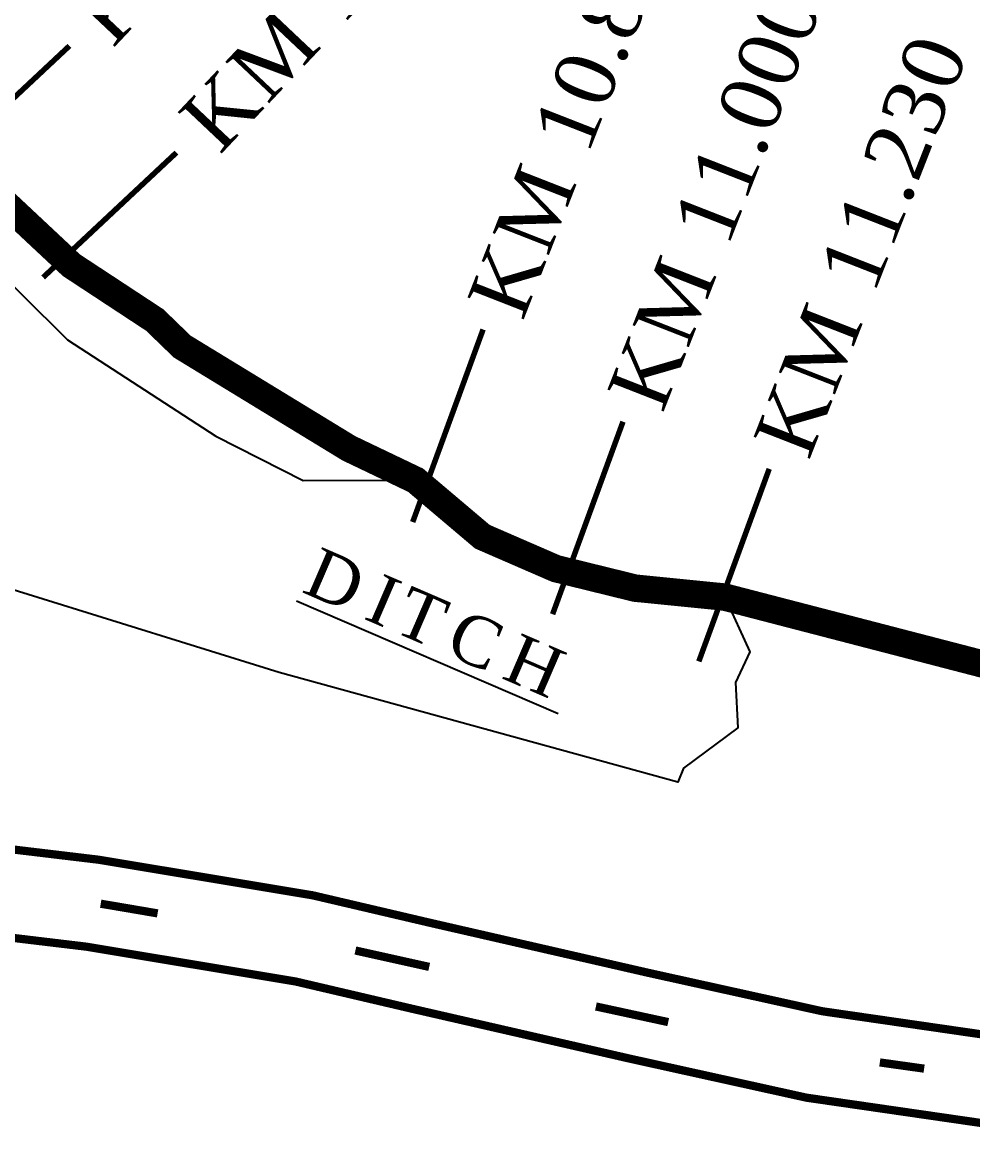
# Model space of a CAD drawing. Header units: inches. Extents: x -885 to 26362, y -28010 to 990.
# Drawn here: x 4317.83 to 4331.43, y -2389.48 to -2373.61 of the extents above; entities that cross this region are included whole.
import ezdxf

# ---------------------------------------------------------------- set-up
doc = ezdxf.new("R2010")
doc.units = ezdxf.units.IN
doc.header["$MEASUREMENT"] = 0
doc.layers.add('Text', color=7, linetype='Continuous')
doc.styles.add('Text', font='times.ttf', dxfattribs={"height": 240})

msp = doc.modelspace()

# ---------------------------------------------------------------- linework, layer by layer
at = {"layer": 'Text', "const_width": 0.117725}
for points in [[(4281.54766, -2361.481717), (4284.020408, -2364.467718), (4286.427158, -2367.085785), (4290.769867, -2371.859689), (4293.440612, -2374.26513), (4298.179313, -2378.456625), (4301.840036, -2381.355727), (4304.884773, -2383.69091), (4306.816333, -2385.177439), (4307.212324, -2385.275432), (4310.507856, -2385.323504), (4316.469731, -2385.297619), (4318.92488, -2385.591597), (4321.982816, -2386.100049), (4323.681181, -2386.497566), (4326.787516, -2387.209399), (4329.273464, -2387.758528), (4332.168604, -2388.178232)], [(4280.59484, -2362.29995), (4283.073965, -2365.293651), (4285.500473, -2367.93321), (4289.883036, -2372.750925), (4292.60442, -2375.201976), (4297.372929, -2379.419837), (4301.068081, -2382.346205), (4304.119735, -2384.686692), (4306.259114, -2386.333159), (4307.050246, -2386.528934), (4310.501423, -2386.579276), (4316.397535, -2386.553677), (4318.747157, -2386.835019), (4321.736481, -2387.332063), (4323.397845, -2387.72092), (4326.511841, -2388.434508), (4329.047654, -2388.994651), (4332.009529, -2389.42403)], [(4319.766284, -2386.358897), (4318.952301, -2386.220228)], [(4323.651403, -2387.124349), (4322.595425, -2386.889536)], [(4327.070131, -2387.913837), (4326.036153, -2387.690118)], [(4330.730855, -2388.579447), (4330.097268, -2388.490699)]]:
    msp.add_lwpolyline(points, dxfattribs=at)
at = {"layer": 'Text'}
msp.add_lwpolyline([(4311.980591, -2373.519742), (4313.578991, -2373.688268), (4315.176158, -2374.884517), (4318.476089, -2378.155252), (4320.601245, -2379.534544), (4321.846419, -2380.166874), (4323.456785, -2380.163176), (4324.411565, -2380.971153), (4326.59832, -2381.707022), (4327.878693, -2381.834597), (4328.236963, -2382.616947), (4328.032906, -2383.056454), (4328.068224, -2383.703941), (4327.287315, -2384.280793), (4327.209907, -2384.482246), (4321.503226, -2382.914365), (4316.711726, -2381.424137), (4314.445773, -2379.577069), (4314.067381, -2378.351237), (4313.292997, -2377.199362), (4311.788229, -2375.947645), (4310.30986, -2375.045373), (4309.531076, -2374.47036), (4307.854711, -2372.516055)], dxfattribs=at)
at = {"layer": 'Text', "color": 1, "const_width": 0.392416}
msp.add_lwpolyline([(4314.59977, -2373.322182), (4316.152938, -2374.681137), (4316.905322, -2375.56307), (4318.533288, -2377.088427), (4319.725663, -2377.872368), (4320.117255, -2378.251396), (4322.502005, -2379.706493), (4323.456785, -2380.163176), (4324.411565, -2380.971153), (4325.463144, -2381.427835), (4326.59832, -2381.707022), (4327.878693, -2381.834597), (4329.673856, -2382.300524), (4331.547562, -2382.786837), (4332.3358, -2382.877386)], dxfattribs=at)
at = {"layer": 'Text', "color": 0, "lineweight": 25, "const_width": 0.078483}
for points in [[(4316.598072, -2375.735725), (4318.504824, -2373.950662)], [(4318.128497, -2377.262225), (4320.035248, -2375.477162)], [(4323.415062, -2380.76144), (4324.422021, -2378.007097)], [(4325.416386, -2382.079959), (4326.423345, -2379.325616)], [(4327.507966, -2382.754915), (4328.514924, -2380.000573)]]:
    msp.add_lwpolyline(points, dxfattribs=at)

# ---------------------------------------------------------------- texts
at = {"layer": 'Text', "attachment_point": 1, "style": 'Text'}
for s, insert, char_height, rotation in [('{\\T1.05;KM 10.300}', (4318.498159, -2373.399551), 0.86331613, 46.6524391), ('{\\T1.05;KM 10.500}', (4320.028583, -2374.926051), 0.86331613, 46.6524391), ('{\\T1.05;KM 10.830}', (4324.185452, -2377.583437), 0.86331613, 68.6325578), ('{\\T1.05;KM 11.000}', (4326.186776, -2378.901956), 0.86331613, 68.6325578), ('{\\T1.05;KM 11.230}', (4328.278355, -2379.576912), 0.86331613, 68.6325578), ('{\\fTimes New Roman|b0|i0|c0|p18;\\T1.25;\\LDITCH}', (4322.090009, -2381.108044), 0.70634956, 336.6717127)]:
    msp.add_mtext(s, dxfattribs=dict(at, insert=insert, char_height=char_height, rotation=rotation))

doc.saveas('drawing.dxf')
